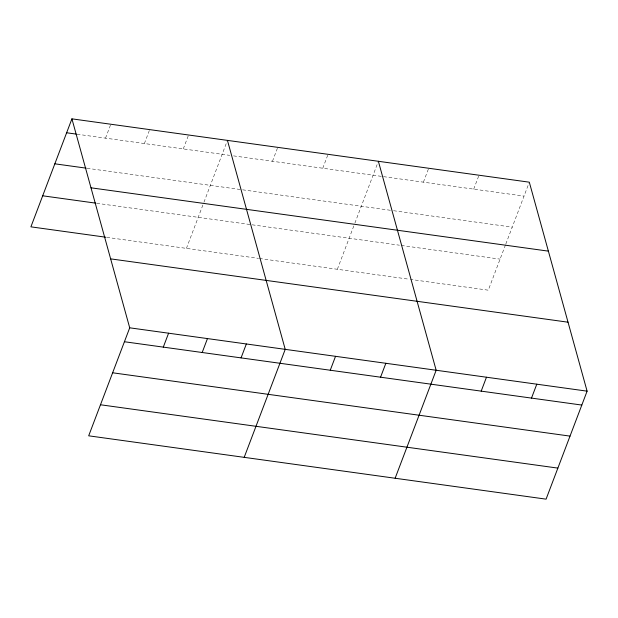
<?xml version="1.0" encoding="UTF-8"?>
<svg xmlns="http://www.w3.org/2000/svg" width="618" height="618" viewBox="0 0 618 618"><rect width="100%" height="100%" fill="white"/><g stroke="black" fill="none" stroke-linecap="round" stroke-linejoin="round"><path stroke-width="0.46" stroke-dasharray="3.09 2.32" d="M105.516 138.154L110.8 124.233M144.396 143.53L149.68 129.618M183.276 148.915L188.56 135.002M186.412 248.382L203.608 203.113M203.948 202.225L227.107 141.252M272.461 161.267L277.752 147.354M322.774 168.235L328.065 154.315M337.351 269.278L354.547 224.017M354.886 223.129L378.378 161.283M423.4 182.163L428.691 168.25M473.712 189.131L479.004 175.218M505.485 244.913L488.29 290.182L410.445 279.398M505.825 244.025L528.985 183.052M77.072 134.214L229.749 155.35M233.542 155.875L382.581 176.516M383.531 176.648L524.033 196.099M87.084 168.281L241.684 189.687M242.635 189.819L392.623 210.584M393.573 210.715L512.237 227.146M96.74 203.283L399.46 245.199M401.36 245.462L500.086 259.135M106.759 237.351L258.563 258.37M259.506 258.502L409.502 279.266"/><path stroke-width="0.93" d="M71.92 118.849L129.71 327.818L88.683 435.814L546.08 499.151L587.1 391.155L529.317 182.186L71.92 118.849L30.9 226.845L105.809 237.219M163.299 347.115L168.59 333.202M202.179 352.499L207.463 338.587M241.059 357.884L246.343 343.971M244.195 457.351L285.222 349.355L227.439 140.386M330.251 370.236L335.535 356.323M380.564 377.204L385.848 363.284M395.134 478.247L436.161 370.252L378.378 161.283M481.19 391.132L486.474 377.219M531.503 398.1L536.787 384.187M66.636 132.77L76.122 134.083M54.847 163.816L86.134 168.15M90.993 187.81L548.382 251.14M42.696 195.798L95.798 203.152M110.637 258.865L568.035 322.194M129.71 327.818L587.1 391.155M124.427 341.739L581.816 405.068M112.63 372.785L570.02 436.115M100.479 404.767L557.869 468.104"/></g></svg>
